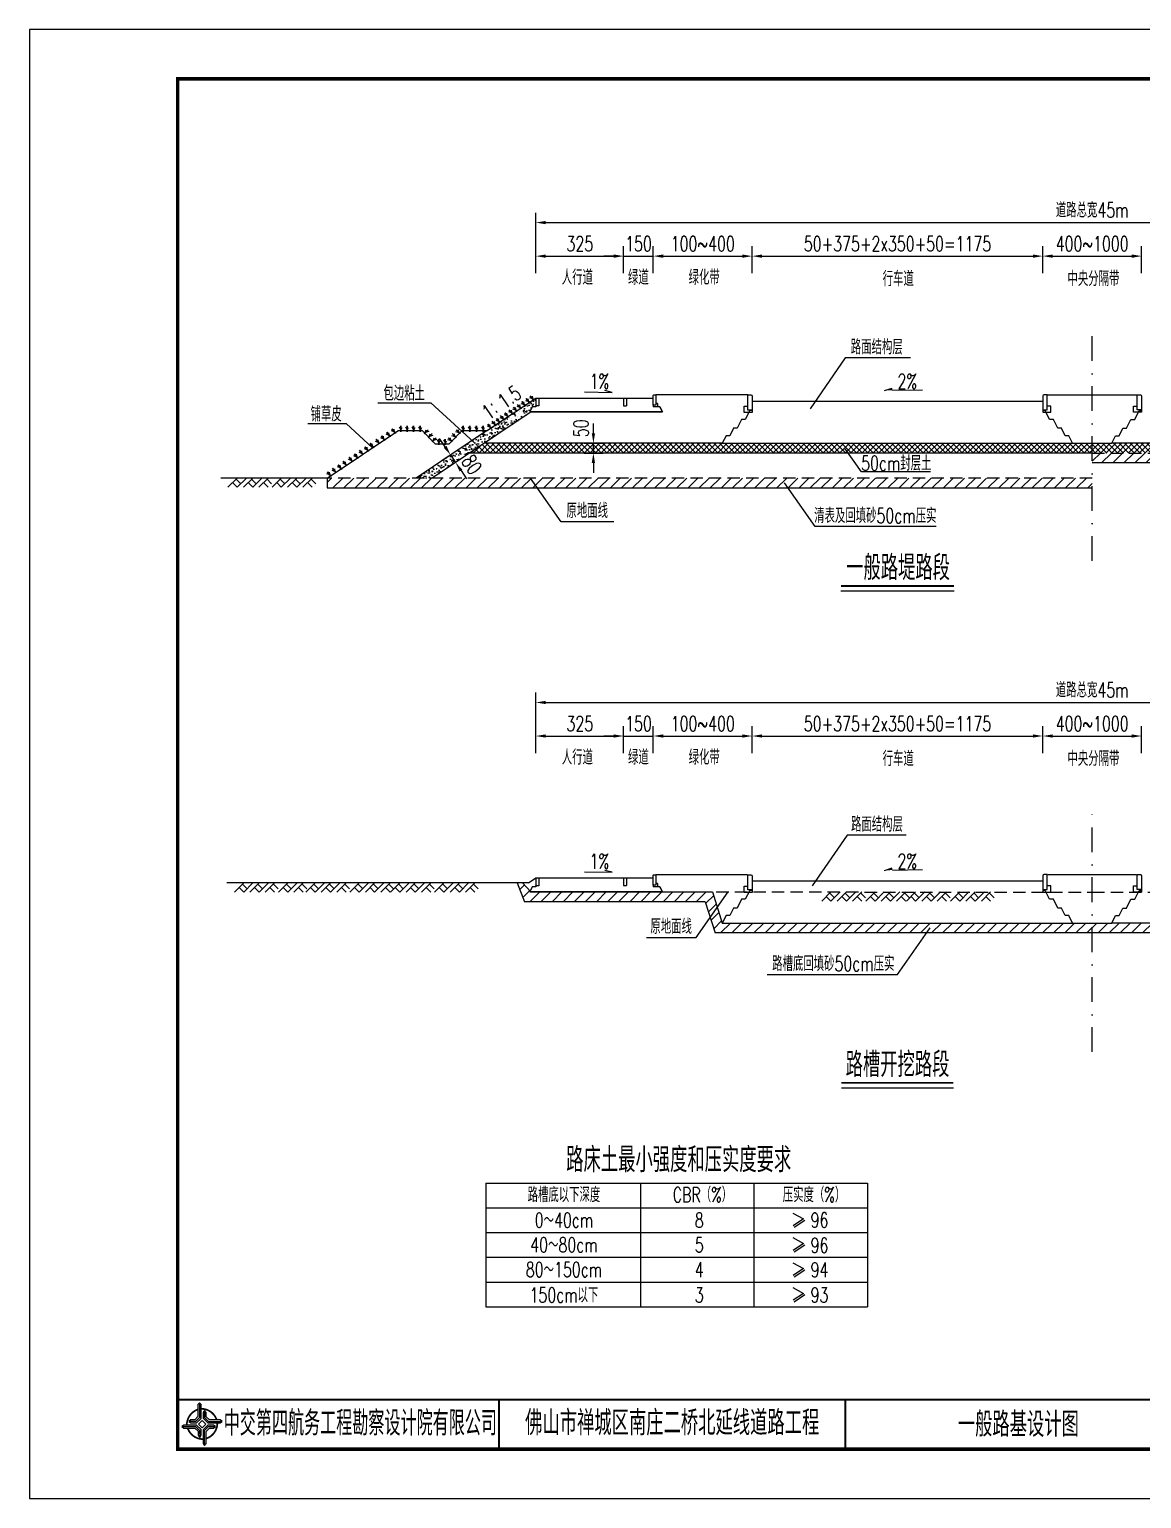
# Model space of a CAD drawing. Extents: x -1568 to -1148, y -1287 to -990.
# Drawn here: x -1568.2 to -1343.3, y -1286.8 to -989.8 of the extents above; entities that cross this region are included whole.
import ezdxf
from ezdxf.enums import TextEntityAlignment as Align

# ---------------------------------------------------------------- set-up
doc = ezdxf.new("R2010")
doc.units = 0
doc.header["$LTSCALE"] = 5
doc.header["$PDMODE"] = 32
doc.header["$PDSIZE"] = 0.3
doc.linetypes.add('DASHDOT', pattern=[1, 0.5, -0.25, 0, -0.25])
doc.linetypes.add('HIDDEN', pattern=[0.375, 0.25, -0.125])
doc.layers.get('0').update_dxf_attribs({"linetype": 'CONTINUOUS'})
doc.layers.get('Defpoints').update_dxf_attribs({"linetype": 'CONTINUOUS'})
for name, color, linetype in [('1', 3, 'CONTINUOUS'), ('2', 2, 'HIDDEN'), ('fz', 7, 'CONTINUOUS'), ('HDM', 1, 'CONTINUOUS'), ('图框', 7, 'CONTINUOUS'), ('尺寸标注', 2, 'CONTINUOUS'), ('文字', 7, 'CONTINUOUS'), ('次轮廓线', 7, 'CONTINUOUS'), ('轮廓线', 7, 'CONTINUOUS'), ('道路结构', 7, 'CONTINUOUS')]:
    doc.layers.add(name, color=color, linetype=linetype)
doc.layers.add('标注', color=4, linetype='CONTINUOUS', lineweight=15)
doc.styles.get("Standard").update_dxf_attribs({"font": 'simplex1.shx', "width": 0.7, "bigfont": 'hztxt.shx'})
doc.dimstyles.new('比例1：200', dxfattribs={"dimtxt": 3, "dimasz": 2, "dimexe": 2, "dimexo": 1, "dimgap": 1, "dimtad": 1, "dimlfac": 20, "dimzin": 13, "dimdsep": 46, "dimtxsty": 'Standard', "dimcen": -0.09, "dimclrd": 256, "dimclre": 256, "dimclrt": 7, "dimaunit": 1, "dimadec": 0, "dimazin": 2, "dimtfac": 0.0005, "dimtix": 1, "dimtmove": 2, "dimatfit": 3, "dimfxl": 0, "dimtolj": 1, "dimtzin": 13, "dimlwd": -1, "dimlwe": -1, "dimarcsym": 0})

# ---------------------------------------------------------------- blocks, each defined once
blk = doc.blocks.new('*D4')
at = {"layer": 'Defpoints', "color": 0}
for p in [(-1448.02, -1035.66), (-1465.77, -1040.11), (-1448.02, -1040.11)]:
    blk.add_point(p, dxfattribs=at)
at = {"layer": '标注'}
for p, q in [((-1465.77, -1039.11), (-1465.77, -1033.66)), ((-1463.77, -1035.66), (-1450.02, -1035.66)), ((-1448.02, -1039.11), (-1448.02, -1033.66))]:
    blk.add_line(p, q, dxfattribs=at)
for points in [[(-1463.77, -1035.33), (-1463.77, -1036), (-1465.77, -1035.66)], [(-1450.02, -1035.33), (-1450.02, -1036), (-1448.02, -1035.66)]]:
    blk.add_solid(points, dxfattribs=at)
at = {"layer": '标注', "color": 7, "insert": (-1456.89, -1033.16), "char_height": 3, "attachment_point": 5}
blk.add_mtext('\\A1;325', dxfattribs=at)
blk = doc.blocks.new('*D5')
at = {"layer": 'Defpoints', "color": 0}
for p in [(-1422.02, -1035.66), (-1442.02, -1040.11), (-1422.02, -1040.11)]:
    blk.add_point(p, dxfattribs=at)
at = {"layer": '标注'}
for p, q in [((-1442.02, -1039.11), (-1442.02, -1033.66)), ((-1440.02, -1035.66), (-1424.02, -1035.66)), ((-1422.02, -1039.11), (-1422.02, -1033.66))]:
    blk.add_line(p, q, dxfattribs=at)
for points in [[(-1440.02, -1035.33), (-1440.02, -1036), (-1442.02, -1035.66)], [(-1424.02, -1035.33), (-1424.02, -1036), (-1422.02, -1035.66)]]:
    blk.add_solid(points, dxfattribs=at)
at = {"layer": '标注', "color": 7, "insert": (-1432.02, -1033.16), "char_height": 3, "attachment_point": 5}
blk.add_mtext('\\A1;100~400', dxfattribs=at)
blk = doc.blocks.new('*D6')
at = {"layer": 'Defpoints', "color": 0}
for p in [(-1363.27, -1035.66), (-1422.02, -1040.11), (-1363.27, -1040.11)]:
    blk.add_point(p, dxfattribs=at)
at = {"layer": '标注'}
for p, q in [((-1422.02, -1039.11), (-1422.02, -1033.66)), ((-1420.02, -1035.66), (-1365.27, -1035.66)), ((-1363.27, -1039.11), (-1363.27, -1033.66))]:
    blk.add_line(p, q, dxfattribs=at)
for points in [[(-1420.02, -1035.33), (-1420.02, -1036), (-1422.02, -1035.66)], [(-1365.27, -1035.33), (-1365.27, -1036), (-1363.27, -1035.66)]]:
    blk.add_solid(points, dxfattribs=at)
at = {"layer": '标注', "color": 7, "insert": (-1392.64, -1033.16), "char_height": 3, "attachment_point": 5}
blk.add_mtext('\\A1;50+375+2x350+50=1175', dxfattribs=at)
blk = doc.blocks.new('*D7')
at = {"layer": 'Defpoints', "color": 0}
for p in [(-1343.27, -1035.66), (-1363.27, -1040.11), (-1343.27, -1040.12)]:
    blk.add_point(p, dxfattribs=at)
at = {"layer": '标注'}
for p, q in [((-1363.27, -1039.11), (-1363.27, -1033.66)), ((-1361.27, -1035.66), (-1345.27, -1035.66)), ((-1343.27, -1039.12), (-1343.27, -1033.66))]:
    blk.add_line(p, q, dxfattribs=at)
for points in [[(-1361.27, -1035.33), (-1361.27, -1036), (-1363.27, -1035.66)], [(-1345.27, -1035.33), (-1345.27, -1036), (-1343.27, -1035.66)]]:
    blk.add_solid(points, dxfattribs=at)
at = {"layer": '标注', "color": 7, "insert": (-1353.27, -1033.16), "char_height": 3, "attachment_point": 5}
blk.add_mtext('\\A1;400~1000', dxfattribs=at)
blk = doc.blocks.new('*D9')
at = {"layer": 'Defpoints', "color": 0}
for p in [(-1240.77, -1028.88), (-1465.77, -1040.11), (-1240.77, -1040.11)]:
    blk.add_point(p, dxfattribs=at)
at = {"layer": '标注'}
for p, q in [((-1465.77, -1034.88), (-1465.77, -1026.88)), ((-1240.77, -1034.88), (-1240.77, -1026.88)), ((-1463.77, -1028.88), (-1242.77, -1028.88))]:
    blk.add_line(p, q, dxfattribs=at)
for points in [[(-1463.77, -1028.55), (-1463.77, -1029.22), (-1465.77, -1028.88)], [(-1242.77, -1028.55), (-1242.77, -1029.22), (-1240.77, -1028.88)]]:
    blk.add_solid(points, dxfattribs=at)
at = {"layer": '标注', "color": 7, "insert": (-1353.27, -1026.38), "char_height": 3, "attachment_point": 5}
blk.add_mtext('\\A1;道路总宽45m', dxfattribs=at)
blk = doc.blocks.new('*D11')
at = {"layer": 'Defpoints', "color": 0}
for p in [(-1442.02, -1035.66), (-1442.02, -1038.51), (-1448.02, -1040.08)]:
    blk.add_point(p, dxfattribs=at)
at = {"layer": '标注'}
for p, q in [((-1450.02, -1035.66), (-1452.02, -1035.66)), ((-1448.02, -1039.08), (-1448.02, -1033.66)), ((-1448.02, -1035.66), (-1442.02, -1035.66)), ((-1442.02, -1037.51), (-1442.02, -1033.66)), ((-1440.02, -1035.66), (-1438.02, -1035.66))]:
    blk.add_line(p, q, dxfattribs=at)
for points in [[(-1450.02, -1035.33), (-1450.02, -1036), (-1448.02, -1035.66)], [(-1440.02, -1035.33), (-1440.02, -1036), (-1442.02, -1035.66)]]:
    blk.add_solid(points, dxfattribs=at)
at = {"layer": '标注', "color": 7, "insert": (-1445.02, -1033.16), "char_height": 3, "attachment_point": 5}
blk.add_mtext('\\A1;150', dxfattribs=at)
blk = doc.blocks.new('*D14')
at = {"layer": 'Defpoints', "color": 0}
for p in [(-1448.02, -1132.67), (-1465.77, -1137.12), (-1448.02, -1137.12)]:
    blk.add_point(p, dxfattribs=at)
at = {"layer": '标注'}
for p, q in [((-1465.77, -1136.12), (-1465.77, -1130.67)), ((-1448.02, -1136.12), (-1448.02, -1130.67)), ((-1463.77, -1132.67), (-1450.02, -1132.67))]:
    blk.add_line(p, q, dxfattribs=at)
for points in [[(-1463.77, -1132.34), (-1463.77, -1133), (-1465.77, -1132.67)], [(-1450.02, -1132.34), (-1450.02, -1133), (-1448.02, -1132.67)]]:
    blk.add_solid(points, dxfattribs=at)
at = {"layer": '标注', "color": 7, "insert": (-1456.89, -1130.17), "char_height": 3, "attachment_point": 5}
blk.add_mtext('\\A1;325', dxfattribs=at)
blk = doc.blocks.new('*D15')
at = {"layer": 'Defpoints', "color": 0}
for p in [(-1422.02, -1132.67), (-1442.02, -1137.12), (-1422.02, -1137.12)]:
    blk.add_point(p, dxfattribs=at)
at = {"layer": '标注'}
for p, q in [((-1442.02, -1136.12), (-1442.02, -1130.67)), ((-1422.02, -1136.12), (-1422.02, -1130.67)), ((-1440.02, -1132.67), (-1424.02, -1132.67))]:
    blk.add_line(p, q, dxfattribs=at)
for points in [[(-1440.02, -1132.34), (-1440.02, -1133), (-1442.02, -1132.67)], [(-1424.02, -1132.34), (-1424.02, -1133), (-1422.02, -1132.67)]]:
    blk.add_solid(points, dxfattribs=at)
at = {"layer": '标注', "color": 7, "insert": (-1432.02, -1130.17), "char_height": 3, "attachment_point": 5}
blk.add_mtext('\\A1;100~400', dxfattribs=at)
blk = doc.blocks.new('*D16')
at = {"layer": 'Defpoints', "color": 0}
for p in [(-1363.27, -1132.67), (-1422.02, -1137.12), (-1363.27, -1137.12)]:
    blk.add_point(p, dxfattribs=at)
at = {"layer": '标注'}
for p, q in [((-1422.02, -1136.12), (-1422.02, -1130.67)), ((-1363.27, -1136.12), (-1363.27, -1130.67)), ((-1420.02, -1132.67), (-1365.27, -1132.67))]:
    blk.add_line(p, q, dxfattribs=at)
for points in [[(-1420.02, -1132.34), (-1420.02, -1133), (-1422.02, -1132.67)], [(-1365.27, -1132.34), (-1365.27, -1133), (-1363.27, -1132.67)]]:
    blk.add_solid(points, dxfattribs=at)
at = {"layer": '标注', "color": 7, "insert": (-1392.64, -1130.17), "char_height": 3, "attachment_point": 5}
blk.add_mtext('\\A1;50+375+2x350+50=1175', dxfattribs=at)
blk = doc.blocks.new('*D17')
at = {"layer": 'Defpoints', "color": 0}
for p in [(-1343.27, -1132.67), (-1363.27, -1137.12), (-1343.27, -1137.12)]:
    blk.add_point(p, dxfattribs=at)
at = {"layer": '标注'}
for p, q in [((-1363.27, -1136.12), (-1363.27, -1130.67)), ((-1343.27, -1136.12), (-1343.27, -1130.67)), ((-1361.27, -1132.67), (-1345.27, -1132.67))]:
    blk.add_line(p, q, dxfattribs=at)
for points in [[(-1361.27, -1132.34), (-1361.27, -1133), (-1363.27, -1132.67)], [(-1345.27, -1132.34), (-1345.27, -1133), (-1343.27, -1132.67)]]:
    blk.add_solid(points, dxfattribs=at)
at = {"layer": '标注', "color": 7, "insert": (-1353.27, -1130.17), "char_height": 3, "attachment_point": 5}
blk.add_mtext('\\A1;400~1000', dxfattribs=at)
blk = doc.blocks.new('*D19')
at = {"layer": 'Defpoints', "color": 0}
for p in [(-1240.77, -1125.89), (-1465.77, -1137.12), (-1240.77, -1137.12)]:
    blk.add_point(p, dxfattribs=at)
at = {"layer": '标注'}
for p, q in [((-1465.77, -1131.89), (-1465.77, -1123.89)), ((-1240.77, -1131.89), (-1240.77, -1123.89)), ((-1463.77, -1125.89), (-1242.77, -1125.89))]:
    blk.add_line(p, q, dxfattribs=at)
for points in [[(-1463.77, -1125.56), (-1463.77, -1126.22), (-1465.77, -1125.89)], [(-1242.77, -1125.56), (-1242.77, -1126.22), (-1240.77, -1125.89)]]:
    blk.add_solid(points, dxfattribs=at)
at = {"layer": '标注', "color": 7, "insert": (-1353.27, -1123.39), "char_height": 3, "attachment_point": 5}
blk.add_mtext('\\A1;道路总宽45m', dxfattribs=at)
blk = doc.blocks.new('*D21')
at = {"layer": 'Defpoints', "color": 0}
for p in [(-1442.02, -1132.67), (-1448.02, -1137.08), (-1442.02, -1135.51)]:
    blk.add_point(p, dxfattribs=at)
at = {"layer": '标注'}
for p, q in [((-1448.02, -1136.08), (-1448.02, -1130.67)), ((-1442.02, -1134.51), (-1442.02, -1130.67)), ((-1450.02, -1132.67), (-1452.02, -1132.67)), ((-1448.02, -1132.67), (-1442.02, -1132.67)), ((-1440.02, -1132.67), (-1438.02, -1132.67))]:
    blk.add_line(p, q, dxfattribs=at)
for points in [[(-1450.02, -1132.34), (-1450.02, -1133), (-1448.02, -1132.67)], [(-1440.02, -1132.34), (-1440.02, -1133), (-1442.02, -1132.67)]]:
    blk.add_solid(points, dxfattribs=at)
at = {"layer": '标注', "color": 7, "insert": (-1445.02, -1130.17), "char_height": 3, "attachment_point": 5}
blk.add_mtext('\\A1;150', dxfattribs=at)
blk = doc.blocks.new('草')
at = {"layer": '轮廓线', "color": 3}
for p, q in [((-1476.18, -1070.56), (-1477.66, -1068.74)), ((-1477.66, -1068.74), (-1476.53, -1070.05)), ((-1476.53, -1070.05), (-1476.8, -1068.9)), ((-1477.96, -1069.45), (-1476.53, -1069.98)), ((-1476.53, -1069.98), (-1476.18, -1070.56))]:
    blk.add_line(p, q, dxfattribs=at)
blk = doc.blocks.new('*D25')
at = {"layer": 'Defpoints', "color": 0}
for p in [(-1482.52, -1075.52), (-1482.02, -1077.35), (-1481.52, -1077.02)]:
    blk.add_point(p, dxfattribs=at)
at = {"layer": '标注'}
for p, q in [((-1484.13, -1074.19), (-1485.24, -1072.53)), ((-1483.35, -1076.08), (-1484.69, -1076.97)), ((-1482.35, -1077.57), (-1483.69, -1078.46)), ((-1483.02, -1075.86), (-1482.02, -1077.35)), ((-1480.91, -1079.02), (-1479.8, -1080.68))]:
    blk.add_line(p, q, dxfattribs=at)
for points in [[(-1483.85, -1074.01), (-1484.41, -1074.38), (-1483.02, -1075.86)], [(-1480.64, -1078.83), (-1481.19, -1079.2), (-1482.02, -1077.35)]]:
    blk.add_solid(points, dxfattribs=at)
at = {"layer": '标注', "color": 7, "insert": (-1478.72, -1077.8), "char_height": 3, "attachment_point": 5, "rotation": 303.6901}
blk.add_mtext('\\A1;80', dxfattribs=at)
blk = doc.blocks.new('*D26')
at = {"layer": 'Defpoints', "color": 0}
for p in [(-1457.01, -1073.47), (-1454.14, -1073.47), (-1457.01, -1075.47)]:
    blk.add_point(p, dxfattribs=at)
at = {"layer": '标注'}
for p, q in [((-1454.14, -1071.47), (-1454.14, -1069.47)), ((-1456.01, -1073.47), (-1452.14, -1073.47)), ((-1454.14, -1075.47), (-1454.14, -1073.47)), ((-1456.01, -1075.47), (-1452.14, -1075.47)), ((-1454.14, -1077.47), (-1454.14, -1079.47))]:
    blk.add_line(p, q, dxfattribs=at)
for points in [[(-1454.47, -1071.47), (-1453.8, -1071.47), (-1454.14, -1073.47)], [(-1454.47, -1077.47), (-1453.8, -1077.47), (-1454.14, -1075.47)]]:
    blk.add_solid(points, dxfattribs=at)
at = {"layer": '标注', "color": 7, "insert": (-1456.64, -1070.47), "char_height": 3, "attachment_point": 5, "rotation": 90}
blk.add_mtext('\\A1;50', dxfattribs=at)
blk = doc.blocks.new('series')
at = {"width": 0.75}
for tag, height, p in [('页码', 4, (-35, -19)), ('图名', 5, (-220, -282)), ('图号', 5, (-20, -282))]:
    blk.add_attdef(tag, text='', height=height, dxfattribs=at).set_placement(p, align=Align.MIDDLE_CENTER)
blk = doc.blocks.new('tb')
at = {"lineweight": -3}
h = blk.add_hatch(color=256, dxfattribs=at)
h.paths.add_polyline_path([(-1.23, -0.13), (-3.78, -0.14), (-4.14, -0.41), (-1.4, -0.44), (-0.56, -1.24), (-0.54, -2.62), (-0.27, -2.2), (-0.26, -1.06)])
h.paths.add_polyline_path([(0.13, -1.08), (0.14, -3.86), (0.41, -4.26), (0.44, -1.24), (1.25, -0.43), (2.66, -0.43), (2.26, -0.16), (1.07, -0.15)])
h.paths.add_polyline_path([(1.08, 0.3), (3.62, 0.3), (4.02, 0.56), (1.25, 0.57), (0.43, 1.39), (0.43, 2.8), (0.16, 2.41), (0.15, 1.24)])
h.paths.add_polyline_path([(-0.28, 1.21), (-0.28, 3.99), (-0.56, 4.39), (-0.57, 1.41), (-1.38, 0.6), (-2.74, 0.56), (-2.33, 0.3), (-1.2, 0.29)])
for p, q in [((-0.56, 4.39), (-0.57, 1.41)), ((-1.38, 0.6), (-2.74, 0.56)), ((-0.57, 1.41), (-1.38, 0.6)), ((0.43, 2.8), (0.43, 1.39)), ((0.43, 1.39), (1.25, 0.57)), ((1.25, 0.57), (4.02, 0.56)), ((-4.14, -0.41), (-1.4, -0.44)), ((-1.4, -0.44), (-0.56, -1.24)), ((-0.56, -1.24), (-0.54, -2.62)), ((0.41, -4.26), (0.44, -1.24)), ((0.44, -1.24), (1.25, -0.43)), ((1.25, -0.43), (2.66, -0.43))]:
    blk.add_line(p, q, dxfattribs=at)
at = {"lineweight": -3, "const_width": 0.35, "flags": 128}
for points in [[(-0.9, 3.02, 0.324167), (-3.16, -0.14)], [(2.88, 0.92, 0.324403), (-0.24, 3.15)], [(0.75, -2.86, 0.325418), (3.02, 0.26)], [(-2.98, -0.76, 0.322976), (0.14, -2.98)]]:
    blk.add_lwpolyline(points, format="xyb", dxfattribs=at)
at = {"lineweight": -3, "flags": 128}
for points in [[(-0.9, 3.99), (-0.9, 1.58), (-1.53, 0.91), (-2.34, 0.91), (-2.74, 0.56), (-2.33, 0.3), (-1.2, 0.29), (-0.28, 1.21), (-0.28, 3.99), (-0.56, 4.39)], [(-0.04, 0.77), (0.68, 0.04), (-0.04, -0.69), (-0.77, 0.05)], [(3.62, 0.92), (1.43, 0.92), (0.77, 1.54), (0.77, 2.38), (0.43, 2.8), (0.16, 2.41), (0.15, 1.24), (1.08, 0.3), (3.62, 0.3), (4.02, 0.56)], [(-3.73, -0.76), (-1.54, -0.76), (-0.89, -1.39), (-0.89, -2.21), (-0.54, -2.62), (-0.27, -2.2), (-0.26, -1.06), (-1.23, -0.13), (-3.78, -0.14), (-4.14, -0.41)], [(0.75, -3.85), (0.75, -1.43), (1.4, -0.78), (2.26, -0.78), (2.66, -0.43), (2.26, -0.16), (1.07, -0.15), (0.13, -1.08), (0.14, -3.86), (0.41, -4.26)]]:
    blk.add_lwpolyline(points, close=True, dxfattribs=at)

msp = doc.modelspace()

# ---------------------------------------------------------------- hatches: boundary and pattern name
at = {"layer": '1'}
h = msp.add_hatch(dxfattribs=at)
h.set_pattern_fill('ANSI31', color=256, scale=0.5, style=0)
edge = h.paths.add_edge_path()
edge.add_line((-1206.11032, -1077.46893), (-1353.2689, -1077.46893))
edge.add_line((-1353.2689, -1075.46893), (-1206.11032, -1075.46893))
h = msp.add_hatch(dxfattribs=at)
h.set_pattern_fill('ANSI31', color=256, scale=0.5, style=0)
h.paths.add_polyline_path([(-1466.86819, -1080.51316), (-1465.46397, -1082.51316), (-1353.2689, -1082.51316), (-1353.2689, -1080.51316)])
h.paths.add_polyline_path([(-1507.99382, -1080.51316), (-1507.99382, -1082.51316), (-1465.46397, -1082.51316), (-1466.86819, -1080.51316)])
h = msp.add_hatch(dxfattribs=at)
h.set_pattern_fill('ANSI31', color=256, scale=0.5, style=0)
h.paths.add_polyline_path([(-1469.52744, -1162.36024), (-1468.08822, -1166.16024), (-1431.50727, -1166.16024), (-1429.54075, -1172.47429), (-1292.59632, -1172.47429), (-1293.73805, -1170.47429), (-1428.0689, -1170.47429), (-1430.02836, -1164.18292), (-1466.77876, -1164.16024), (-1468.45812, -1162.36024)])
at = {"layer": '尺寸标注'}
h = msp.add_hatch(dxfattribs=at)
h.set_pattern_fill('AR-CONC', color=256, scale=0.01, style=0)
h.set_pattern_definition([(50, (0, 0), (1.8218467, -0.1593909), [0.1905, -2.0955]), (355, (0, 0), (-0.3524283, 1.9105664), [0.1524, -1.6764]), (100.451, (0.1518, -0.0133), (1.469425, 1.7511669), [0.1619, -1.7809]), (46.1842, (0, 0.508), (2.7107904, -0.4204233), [0.28575, -3.14325]), (96.6356, (0.226, 0.473), (2.3740423, 2.4742556), [0.24285, -2.67135]), (351.184, (0, 0.508), (2.374046, 2.474251), [0.2286, -2.5146]), (21, (0.254, 0.381), (1.5161488, -1.0226552), [0.1905, -2.0955]), (326, (0.254, 0.381), (0.6180203, 1.8418797), [0.1524, -1.6764]), (71.4514, (0.3803, 0.2958), (2.1341649, 0.8192286), [0.1619, -1.7809]), (37.5, (0, 0), (0.03088603, 0.8455504), [0, -1.65608, 0, -1.7018, 0, -1.68275]), (7.5, (0, 0), (0.66819663, 1.00180575), [0, -0.97028, 0, -1.61798, 0, -0.64135]), (327.5, (-0.5664, 0), (1.35590595, -0.05728744), [0, -0.635, 0, -1.9812, 0, -2.6289]), (317.5, (-0.8204, 0), (1.4812918, 0.2542649), [0, -0.8255, 0, -1.31572, 0, -1.8669])])
h.paths.add_polyline_path([(-1465.7689, -1064.35488), (-1490.00632, -1080.51316), (-1486.76133, -1080.51316), (-1466.7239, -1067.15488), (-1467.0189, -1067.15488), (-1466.5189, -1066.15488), (-1465.7689, -1066.15488)])
h = msp.add_hatch(dxfattribs=at)
h.set_pattern_fill('ANSI37', color=256, scale=0.25, style=0)
h.paths.add_polyline_path([(-1476.19498, -1073.46893), (-1479.19498, -1075.46893), (-1353.2689, -1075.46893), (-1353.2689, -1073.46893)])
h = msp.add_hatch(dxfattribs=at)
h.set_pattern_fill('ANSI37', color=256, scale=0.25, style=0)
h.paths.add_polyline_path([(-1353.2689, -1073.46893), (-1353.2689, -1075.46893), (-1227.34281, -1075.46893), (-1230.34281, -1073.46893)])

# ---------------------------------------------------------------- linework, layer by layer
for p, q in [((-1363.2689, -1064.91943), (-1363.2689, -1066.21943)), ((-1404.08455, -1103.33233), (-1381.20324, -1103.33233)), ((-1423.04167, -1160.72429), (-1422.59017, -1160.72429)), ((-1403.2689, -1161.97429), (-1401.60813, -1161.97429)), ((-1363.2689, -1161.92479), (-1363.2689, -1163.22479)), ((-1403.96981, -1203.77726), (-1381.31798, -1203.77726))]:
    msp.add_line(p, q)
msp.add_lwpolyline([(-1148.20035, -1286.82642), (-1148.20035, -989.82642), (-1568.20035, -989.82642), (-1568.20035, -1286.82642)], close=True)
msp.add_lwpolyline([(-1148.20035, -1286.82642), (-1148.20035, -989.82642), (-1568.20035, -989.82642), (-1568.20035, -1286.82642)], close=True)
at = {"color": 7}
for points in [[(-1455.94881, -1063.10658), (-1450.34058, -1063.20588), (-1451.85637, -1062.81668)], [(-1455.94881, -1160.11194), (-1450.34058, -1160.21124), (-1451.85637, -1159.82204)]]:
    msp.add_lwpolyline(points, dxfattribs=at)
at = {"const_width": 0.4}
for points in [[(-1404.08455, -1102.33233), (-1381.20324, -1102.33233)], [(-1403.96981, -1202.77726), (-1381.31798, -1202.77726)]]:
    msp.add_lwpolyline(points, dxfattribs=at)
at = {"layer": '1'}
for p, q in [((-1278.4689, -1073.46893), (-1349.3189, -1073.46893)), ((-1444.60917, -1223.04838), (-1444.60917, -1248.04838)), ((-1421.6616, -1223.04838), (-1421.6616, -1248.04838)), ((-1475.90604, -1228.04838), (-1398.71404, -1228.04838)), ((-1475.90604, -1233.04838), (-1398.71404, -1233.04838)), ((-1475.90604, -1238.04838), (-1398.71404, -1238.04838)), ((-1475.90604, -1243.04838), (-1398.71404, -1243.04838))]:
    msp.add_line(p, q, dxfattribs=at)
at = {"layer": '2', "linetype": 'DASHDOT', "ltscale": 2}
for p, q in [((-1353.2689, -1097.23876), (-1353.2689, -1051.43963)), ((-1353.2689, -1196.53022), (-1353.2689, -1148.44499))]:
    msp.add_line(p, q, dxfattribs=at)
at = {"layer": '2', "color": 2, "linetype": 'Continuous'}
for p, q in [((-1526.15853, -1080.51316), (-1528.03353, -1082.38816)), ((-1525.45143, -1081.68106), (-1526.38893, -1080.74356)), ((-1524.28353, -1080.51316), (-1526.15853, -1082.38816)), ((-1523.03353, -1080.51316), (-1524.90853, -1082.38816)), ((-1522.32643, -1081.68106), (-1523.26393, -1080.74356)), ((-1521.15853, -1080.51316), (-1523.03353, -1082.38816)), ((-1519.90853, -1080.51316), (-1521.78353, -1082.38816)), ((-1519.20143, -1081.68106), (-1520.13893, -1080.74356)), ((-1517.24805, -1080.51316), (-1519.12305, -1082.38816)), ((-1516.54094, -1081.68106), (-1517.47844, -1080.74356)), ((-1515.37305, -1080.51316), (-1517.24805, -1082.38816)), ((-1514.12305, -1080.51316), (-1515.99805, -1082.38816)), ((-1513.41594, -1081.68106), (-1514.35344, -1080.74356)), ((-1512.24805, -1080.51316), (-1514.12305, -1082.38816)), ((-1510.99805, -1080.51316), (-1512.87305, -1082.38816)), ((-1510.29094, -1081.68106), (-1511.22844, -1080.74356)), ((-1526.15853, -1082.38816), (-1527.09603, -1081.45066)), ((-1523.03353, -1082.38816), (-1523.97103, -1081.45066)), ((-1519.90853, -1082.38816), (-1520.84603, -1081.45066)), ((-1517.24805, -1082.38816), (-1518.18555, -1081.45066)), ((-1514.12305, -1082.38816), (-1515.06055, -1081.45066)), ((-1510.99805, -1082.38816), (-1511.93555, -1081.45066)), ((-1524.86211, -1162.36024), (-1526.73711, -1164.23524)), ((-1524.86211, -1164.23524), (-1525.79961, -1163.29774)), ((-1524.15501, -1163.52813), (-1525.09251, -1162.59063)), ((-1522.98711, -1162.36024), (-1524.86211, -1164.23524)), ((-1521.73711, -1162.36024), (-1523.61211, -1164.23524)), ((-1521.73711, -1164.23524), (-1522.67461, -1163.29774)), ((-1521.03001, -1163.52813), (-1521.96751, -1162.59063)), ((-1519.86211, -1162.36024), (-1521.73711, -1164.23524)), ((-1518.61211, -1162.36024), (-1520.48711, -1164.23524)), ((-1518.61211, -1164.23524), (-1519.54961, -1163.29774)), ((-1517.90501, -1163.52813), (-1518.84251, -1162.59063)), ((-1515.95163, -1162.36024), (-1517.82663, -1164.23524)), ((-1515.95163, -1164.23524), (-1516.88913, -1163.29774)), ((-1515.24452, -1163.52813), (-1516.18202, -1162.59063)), ((-1514.07663, -1162.36024), (-1515.95163, -1164.23524)), ((-1512.82663, -1162.36024), (-1514.70163, -1164.23524)), ((-1512.82663, -1164.23524), (-1513.76413, -1163.29774)), ((-1512.11952, -1163.52813), (-1513.05702, -1162.59063)), ((-1510.41197, -1162.36024), (-1512.28697, -1164.23524)), ((-1510.41197, -1164.23524), (-1511.34947, -1163.29774)), ((-1509.70486, -1163.52813), (-1510.64236, -1162.59063)), ((-1508.53697, -1162.36024), (-1510.41197, -1164.23524)), ((-1507.28697, -1162.36024), (-1509.16197, -1164.23524)), ((-1507.28697, -1164.23524), (-1508.22447, -1163.29774)), ((-1506.57986, -1163.52813), (-1507.51736, -1162.59063)), ((-1505.41197, -1162.36024), (-1507.28697, -1164.23524)), ((-1504.16197, -1162.36024), (-1506.03697, -1164.23524)), ((-1504.16197, -1164.23524), (-1505.09947, -1163.29774)), ((-1503.45486, -1163.52813), (-1504.39236, -1162.59063)), ((-1501.50149, -1162.36024), (-1503.37649, -1164.23524)), ((-1501.50149, -1164.23524), (-1502.43899, -1163.29774)), ((-1500.79438, -1163.52813), (-1501.73188, -1162.59063)), ((-1499.62649, -1162.36024), (-1501.50149, -1164.23524)), ((-1498.37649, -1162.36024), (-1500.25149, -1164.23524)), ((-1498.37649, -1164.23524), (-1499.31399, -1163.29774)), ((-1497.66938, -1163.52813), (-1498.60688, -1162.59063)), ((-1496.50149, -1162.36024), (-1498.37649, -1164.23524)), ((-1495.25149, -1162.36024), (-1497.12649, -1164.23524)), ((-1495.25149, -1164.23524), (-1496.18899, -1163.29774)), ((-1494.54438, -1163.52813), (-1495.48188, -1162.59063)), ((-1493.28417, -1162.36024), (-1495.15917, -1164.23524)), ((-1493.28417, -1164.23524), (-1494.22167, -1163.29774)), ((-1492.57707, -1163.52813), (-1493.51457, -1162.59063)), ((-1491.40917, -1162.36024), (-1493.28417, -1164.23524)), ((-1490.15917, -1162.36024), (-1492.03417, -1164.23524)), ((-1490.15917, -1164.23524), (-1491.09667, -1163.29774)), ((-1489.45207, -1163.52813), (-1490.38957, -1162.59063)), ((-1488.28417, -1162.36024), (-1490.15917, -1164.23524)), ((-1487.03417, -1162.36024), (-1488.90917, -1164.23524)), ((-1487.03417, -1164.23524), (-1487.97167, -1163.29774)), ((-1486.32707, -1163.52813), (-1487.26457, -1162.59063)), ((-1484.37369, -1162.36024), (-1486.24869, -1164.23524)), ((-1484.37369, -1164.23524), (-1485.31119, -1163.29774)), ((-1483.66658, -1163.52813), (-1484.60408, -1162.59063)), ((-1482.49869, -1162.36024), (-1484.37369, -1164.23524)), ((-1481.24869, -1162.36024), (-1483.12369, -1164.23524)), ((-1481.24869, -1164.23524), (-1482.18619, -1163.29774)), ((-1480.54158, -1163.52813), (-1481.47908, -1162.59063)), ((-1479.37369, -1162.36024), (-1481.24869, -1164.23524)), ((-1478.12369, -1162.36024), (-1479.99869, -1164.23524)), ((-1478.12369, -1164.23524), (-1479.06119, -1163.29774)), ((-1477.41658, -1163.52813), (-1478.35408, -1162.59063)), ((-1406.09831, -1164.19545), (-1407.97331, -1166.07045)), ((-1404.22331, -1164.19545), (-1406.09831, -1166.07045)), ((-1402.97331, -1164.19545), (-1404.84831, -1166.07045)), ((-1401.09831, -1164.19545), (-1402.97331, -1166.07045)), ((-1399.84831, -1164.19545), (-1401.72331, -1166.07045)), ((-1397.18783, -1164.19545), (-1399.06283, -1166.07045)), ((-1395.31283, -1164.19545), (-1397.18783, -1166.07045)), ((-1394.06283, -1164.19545), (-1395.93783, -1166.07045)), ((-1392.18783, -1164.19545), (-1394.06283, -1166.07045)), ((-1390.93783, -1164.19545), (-1392.81283, -1166.07045)), ((-1388.97051, -1164.19545), (-1390.84551, -1166.07045)), ((-1387.09551, -1164.19545), (-1388.97051, -1166.07045)), ((-1385.84551, -1164.19545), (-1387.72051, -1166.07045)), ((-1383.97051, -1164.19545), (-1385.84551, -1166.07045)), ((-1382.72051, -1164.19545), (-1384.59551, -1166.07045)), ((-1380.06003, -1164.19545), (-1381.93503, -1166.07045)), ((-1378.18503, -1164.19545), (-1380.06003, -1166.07045)), ((-1376.93503, -1164.19545), (-1378.81003, -1166.07045)), ((-1375.06003, -1164.19545), (-1376.93503, -1166.07045)), ((-1373.81003, -1164.19545), (-1375.68503, -1166.07045)), ((-1406.09831, -1166.07045), (-1407.03581, -1165.13295)), ((-1405.3912, -1165.36334), (-1406.3287, -1164.42584)), ((-1402.97331, -1166.07045), (-1403.91081, -1165.13295)), ((-1402.2662, -1165.36334), (-1403.2037, -1164.42584)), ((-1399.84831, -1166.07045), (-1400.78581, -1165.13295)), ((-1399.1412, -1165.36334), (-1400.0787, -1164.42584)), ((-1397.18783, -1166.07045), (-1398.12533, -1165.13295)), ((-1396.48072, -1165.36334), (-1397.41822, -1164.42584)), ((-1394.06283, -1166.07045), (-1395.00033, -1165.13295)), ((-1393.35572, -1165.36334), (-1394.29322, -1164.42584)), ((-1390.93783, -1166.07045), (-1391.87533, -1165.13295)), ((-1390.23072, -1165.36334), (-1391.16822, -1164.42584)), ((-1388.97051, -1166.07045), (-1389.90801, -1165.13295)), ((-1388.2634, -1165.36334), (-1389.2009, -1164.42584)), ((-1385.84551, -1166.07045), (-1386.78301, -1165.13295)), ((-1385.1384, -1165.36334), (-1386.0759, -1164.42584)), ((-1382.72051, -1166.07045), (-1383.65801, -1165.13295)), ((-1382.0134, -1165.36334), (-1382.9509, -1164.42584)), ((-1380.06003, -1166.07045), (-1380.99753, -1165.13295)), ((-1379.35292, -1165.36334), (-1380.29042, -1164.42584)), ((-1376.93503, -1166.07045), (-1377.87253, -1165.13295)), ((-1376.22792, -1165.36334), (-1377.16542, -1164.42584)), ((-1373.81003, -1166.07045), (-1374.74753, -1165.13295)), ((-1373.10292, -1165.36334), (-1374.04042, -1164.42584))]:
    msp.add_line(p, q, dxfattribs=at)
at = {"layer": 'fz'}
for p, q in [((-1206.11032, -1077.46893), (-1353.2689, -1077.46893)), ((-1507.99382, -1080.51316), (-1529.51379, -1080.51316)), ((-1507.99382, -1080.51316), (-1507.99382, -1082.51316)), ((-1507.99382, -1082.51316), (-1353.2689, -1082.51316)), ((-1467.2689, -1162.36024), (-1528.2695, -1162.36024)), ((-1469.52744, -1162.36024), (-1468.08822, -1166.16024)), ((-1440.1689, -1164.16024), (-1430.03542, -1164.16024)), ((-1430.03542, -1164.16024), (-1428.0689, -1170.47429)), ((-1431.50727, -1166.16024), (-1468.08822, -1166.16024)), ((-1431.50727, -1166.16024), (-1429.54075, -1172.47429)), ((-1292.59632, -1172.47429), (-1429.54075, -1172.47429)), ((-1357.2189, -1170.47429), (-1349.3189, -1170.47429))]:
    msp.add_line(p, q, dxfattribs=at)
at = {"layer": 'HDM'}
for p, q in [((-1475.72526, -1070.99245), (-1465.7689, -1064.35488)), ((-1465.7689, -1064.35488), (-1442.0189, -1064.35488)), ((-1465.7689, -1064.35488), (-1465.7689, -1065.91719)), ((-1465.1689, -1065.91719), (-1465.7689, -1065.91719)), ((-1465.1689, -1064.35488), (-1465.1689, -1065.91719)), ((-1448.0189, -1064.35488), (-1448.0189, -1065.91513)), ((-1448.0189, -1065.91513), (-1447.4189, -1065.91527)), ((-1447.4189, -1064.35488), (-1447.4189, -1065.91527)), ((-1422.0189, -1064.96893), (-1363.2689, -1064.96893)), ((-1507.99382, -1080.51316), (-1493.71276, -1070.99245)), ((-1488.71276, -1070.99245), (-1493.71276, -1070.99245)), ((-1486.05026, -1073.65495), (-1488.71276, -1070.99245)), ((-1480.72526, -1070.99245), (-1483.38776, -1073.65495)), ((-1475.72526, -1070.99245), (-1480.72526, -1070.99245)), ((-1483.38776, -1073.65495), (-1486.05026, -1073.65495)), ((-1467.2689, -1162.36024), (-1465.7689, -1161.36024)), ((-1465.7689, -1161.36024), (-1442.0189, -1161.36024)), ((-1465.7689, -1161.36024), (-1465.7689, -1162.92255)), ((-1465.1689, -1162.92255), (-1465.7689, -1162.92255)), ((-1465.1689, -1161.36024), (-1465.1689, -1162.92255)), ((-1448.0189, -1161.36024), (-1448.0189, -1162.92049)), ((-1448.0189, -1162.92049), (-1447.4189, -1162.92063)), ((-1447.4189, -1161.36024), (-1447.4189, -1162.92063)), ((-1422.0189, -1161.97429), (-1363.2689, -1161.97429)), ((-1475.90604, -1223.04838), (-1398.71404, -1223.04838)), ((-1475.90604, -1223.04838), (-1475.90604, -1248.04838)), ((-1398.71404, -1223.04838), (-1398.71404, -1248.04838)), ((-1475.90604, -1248.04838), (-1398.71404, -1248.04838))]:
    msp.add_line(p, q, dxfattribs=at)
at = {"layer": 'HDM', "linetype": 'HIDDEN', "ltscale": 2}
for p, q in [((-1353.2689, -1075.46893), (-1206.11032, -1075.46893)), ((-1353.2689, -1080.51316), (-1507.99382, -1080.51316)), ((-1468.45812, -1162.36024), (-1466.77876, -1164.16024)), ((-1466.77876, -1164.16024), (-1353.2689, -1164.2303)), ((-1353.2689, -1164.2303), (-1297.35111, -1164.25846))]:
    msp.add_line(p, q, dxfattribs=at)
at = {"layer": 'HDM', "color": 1, "linetype": 'Continuous'}
for points in [[(-1442.0189, -1063.81893, -0.414213562), (-1441.9189, -1063.71893), (-1441.5189, -1063.71893), (-1441.5189, -1065.80488), (-1442.0189, -1065.80488)], [(-1422.9189, -1066.76893), (-1422.9189, -1063.71893), (-1422.2689, -1063.71893, -0.414213562), (-1422.0189, -1063.96893), (-1422.0189, -1066.76893)], [(-1362.3689, -1066.71943), (-1362.3689, -1063.66943), (-1363.0189, -1063.66943, 0.414213562), (-1363.2689, -1063.91943), (-1363.2689, -1066.71943)], [(-1344.1689, -1066.71943), (-1344.1689, -1063.66943), (-1343.5189, -1063.66943, -0.414213562), (-1343.2689, -1063.91943), (-1343.2689, -1066.71943)], [(-1442.0189, -1160.82429, -0.414213562), (-1441.9189, -1160.72429), (-1441.5189, -1160.72429), (-1441.5189, -1162.81024), (-1442.0189, -1162.81024)], [(-1422.9189, -1163.77429), (-1422.9189, -1160.72429), (-1422.2689, -1160.72429, -0.414213562), (-1422.0189, -1160.97429), (-1422.0189, -1163.77429)], [(-1362.3689, -1163.72479), (-1362.3689, -1160.67479), (-1363.0189, -1160.67479, 0.414213562), (-1363.2689, -1160.92479), (-1363.2689, -1163.72479)], [(-1344.1689, -1163.72479), (-1344.1689, -1160.67479), (-1343.5189, -1160.67479, -0.414213562), (-1343.2689, -1160.92479), (-1343.2689, -1163.72479)]]:
    msp.add_lwpolyline(points, format="xyb", close=True, dxfattribs=at)
for points in [[(-1441.1689, -1065.45488), (-1441.1689, -1066.15488), (-1442.0189, -1066.15488)], [(-1441.1689, -1162.46024), (-1441.1689, -1163.16024), (-1442.0189, -1163.16024)]]:
    msp.add_lwpolyline(points, dxfattribs=at)
at = {"layer": 'HDM', "color": 1}
for points in [[(-1442.0189, -1065.80488), (-1442.0189, -1066.15488)], [(-1441.1689, -1065.45488), (-1441.5189, -1065.45488)], [(-1422.0189, -1066.76893), (-1422.0189, -1067.26893), (-1423.6689, -1067.26893), (-1423.6689, -1066.01893), (-1422.9189, -1066.01893)], [(-1363.2689, -1066.71943), (-1363.2689, -1067.21943), (-1361.6189, -1067.21943), (-1361.6189, -1065.96943), (-1362.3689, -1065.96943)], [(-1343.2689, -1066.71943), (-1343.2689, -1067.21943), (-1344.9189, -1067.21943), (-1344.9189, -1065.96943), (-1344.1689, -1065.96943)], [(-1442.0189, -1162.81024), (-1442.0189, -1163.16024)], [(-1441.1689, -1162.46024), (-1441.5189, -1162.46024)], [(-1422.0189, -1163.77429), (-1422.0189, -1164.27429), (-1423.6689, -1164.27429), (-1423.6689, -1163.02429), (-1422.9189, -1163.02429)], [(-1363.2689, -1163.72479), (-1363.2689, -1164.22479), (-1361.6189, -1164.22479), (-1361.6189, -1162.97479), (-1362.3689, -1162.97479)], [(-1343.2689, -1163.72479), (-1343.2689, -1164.22479), (-1344.9189, -1164.22479), (-1344.9189, -1162.97479), (-1344.1689, -1162.97479)]]:
    msp.add_lwpolyline(points, dxfattribs=at)
at = {"layer": '图框'}
for points, const_width in [([(-1158.20035, -999.82642), (-1538.20035, -999.82642), (-1538.20035, -1276.82642), (-1158.20035, -1276.82642), (-1158.20035, -999.82642)], 0.7), ([(-1538.20035, -1266.82642), (-1158.20035, -1266.82642)], 0.4), ([(-1473.20035, -1266.82642), (-1473.20035, -1276.82642)], 0.4), ([(-1403.20035, -1276.82642), (-1403.20035, -1266.82642)], 0.4)]:
    msp.add_lwpolyline(points, dxfattribs=dict(at, const_width=const_width))
at = {"layer": '尺寸标注', "linetype": 'Continuous'}
for points in [[(-1390.03828, -1056.19713), (-1403.22246, -1056.19713), (-1410.3139, -1066.50133)], [(-1497.71238, -1065.29795), (-1487.01068, -1065.29795), (-1478.25095, -1073.33328)], [(-1511.91816, -1069.51391), (-1504.10896, -1069.51391), (-1498.79993, -1074.3839)], [(-1385.97386, -1079.28642), (-1399.9374, -1079.28642), (-1403.23931, -1074.59115)], [(-1449.99818, -1089.34204), (-1460.66932, -1089.34204), (-1466.86819, -1080.51316)], [(-1384.78601, -1090.34204), (-1409.29238, -1090.34204), (-1415.49125, -1081.51316)], [(-1390.86775, -1152.68096), (-1402.80005, -1152.68096), (-1409.89149, -1162.98516)], [(-1443.40937, -1173.39219), (-1433.34312, -1173.39219), (-1426.87805, -1164.18418)], [(-1418.97952, -1180.90748), (-1392.65183, -1180.90748), (-1386.02866, -1171.47429)]]:
    msp.add_lwpolyline(points, dxfattribs=at)
at = {"layer": '文字', "ltscale": 10}
for p, q in [((-1395.28242, -1062.81851, -0.05458), (-1393.68887, -1062.32313, -0.05458)), ((-1393.68135, -1062.76632, -0.05458), (-1387.56329, -1062.65831, -0.05458)), ((-1395.28242, -1159.82387, -0.05458), (-1393.68887, -1159.32848, -0.05458)), ((-1393.68135, -1159.77168, -0.05458), (-1387.56329, -1159.66367, -0.05458))]:
    msp.add_line(p, q, dxfattribs=at)
at = {"layer": '文字'}
for points in [[(-1413.82103, -1229.0924), (-1411.65548, -1230.25566), (-1413.74539, -1231.66268)], [(-1411.38477, -1230.58501), (-1413.54858, -1232.03357)], [(-1413.82103, -1234.07193), (-1411.65548, -1235.2352), (-1413.74539, -1236.64221)], [(-1411.38477, -1235.56454), (-1413.54858, -1237.0131)], [(-1413.82103, -1239.14185), (-1411.65548, -1240.30511), (-1413.74539, -1241.71212)], [(-1411.38477, -1240.63445), (-1413.54858, -1242.08301)], [(-1413.82103, -1244.17104), (-1411.65548, -1245.33431), (-1413.74539, -1246.74132)], [(-1411.38477, -1245.66365), (-1413.54858, -1247.11221)]]:
    msp.add_lwpolyline(points, dxfattribs=at)
at = {"layer": '文字', "ltscale": 10}
for points in [[(-1395.28242, -1062.81851, -0.05458), (-1393.68887, -1062.32313, -0.05458), (-1393.68135, -1062.76632, -0.05458)], [(-1395.28242, -1159.82387, -0.05458), (-1393.68887, -1159.32848, -0.05458), (-1393.68135, -1159.77168, -0.05458)]]:
    msp.add_solid(points, dxfattribs=at)
at = {"layer": '次轮廓线'}
for p, q in [((-1422.9189, -1063.71893), (-1441.5189, -1063.71893)), ((-1362.3689, -1063.66943), (-1344.1689, -1063.66943)), ((-1466.7239, -1067.15488), (-1486.76133, -1080.51316)), ((-1475.72526, -1070.99245), (-1490.00632, -1080.51316)), ((-1428.0689, -1073.46893), (-1476.19498, -1073.46893)), ((-1357.2189, -1073.46893), (-1349.3189, -1073.46893)), ((-1353.2689, -1075.46893), (-1479.19498, -1075.46893)), ((-1423.04167, -1160.72429), (-1441.5189, -1160.72429)), ((-1362.24612, -1160.67479), (-1344.29167, -1160.67479))]:
    msp.add_line(p, q, dxfattribs=at)
for points in [[(-1465.7689, -1066.15488), (-1465.7689, -1065.91719), (-1465.7689, -1066.15488), (-1466.5189, -1066.15488), (-1467.0189, -1067.15488)], [(-1440.6689, -1066.15488), (-1440.1689, -1067.15488), (-1467.0189, -1067.15488), (-1440.1689, -1067.15488), (-1440.6689, -1066.15488), (-1441.1689, -1066.15488)], [(-1422.0189, -1066.86893), (-1422.5189, -1066.86893), (-1423.4189, -1068.66893), (-1424.1689, -1068.66893), (-1425.0689, -1070.46893), (-1425.8189, -1070.46893), (-1426.5689, -1071.96893), (-1427.3189, -1071.96893), (-1428.0689, -1073.46893), (-1357.2189, -1073.46893), (-1357.9689, -1071.96893), (-1358.7189, -1071.96893), (-1359.4689, -1070.46893), (-1360.2189, -1070.46893), (-1361.1189, -1068.66893), (-1361.8689, -1068.66893), (-1362.7689, -1066.86893), (-1363.2689, -1066.86893)], [(-1284.5189, -1066.86893), (-1284.0189, -1066.86893), (-1283.1189, -1068.66893), (-1282.3689, -1068.66893), (-1281.4689, -1070.46893), (-1280.7189, -1070.46893), (-1279.9689, -1071.96893), (-1279.2189, -1071.96893), (-1278.4689, -1073.46893), (-1349.3189, -1073.46893), (-1348.5689, -1071.96893), (-1347.8189, -1071.96893), (-1347.0689, -1070.46893), (-1346.3189, -1070.46893), (-1345.4189, -1068.66893), (-1344.6689, -1068.66893), (-1343.7689, -1066.86893), (-1343.2689, -1066.86893)], [(-1465.7689, -1163.16024), (-1465.7689, -1162.92255), (-1465.7689, -1163.16024), (-1466.5189, -1163.16024), (-1467.0189, -1164.16024)], [(-1440.6689, -1163.16024), (-1440.1689, -1164.16024), (-1467.0189, -1164.16024), (-1440.1689, -1164.16024), (-1440.6689, -1163.16024), (-1441.1689, -1163.16024)], [(-1422.0189, -1163.87429), (-1422.5189, -1163.87429), (-1423.4189, -1165.67429), (-1424.1689, -1165.67429), (-1425.0689, -1167.47429), (-1425.8189, -1167.47429), (-1426.5689, -1168.97429), (-1427.3189, -1168.97429), (-1428.0689, -1170.47429), (-1357.2189, -1170.47429), (-1357.9689, -1168.97429), (-1358.7189, -1168.97429), (-1359.4689, -1167.47429), (-1360.2189, -1167.47429), (-1361.1189, -1165.67429), (-1361.8689, -1165.67429), (-1362.7689, -1163.87429), (-1363.2689, -1163.87429)], [(-1284.5189, -1163.87429), (-1284.0189, -1163.87429), (-1283.1189, -1165.67429), (-1282.3689, -1165.67429), (-1281.4689, -1167.47429), (-1280.7189, -1167.47429), (-1279.9689, -1168.97429), (-1279.2189, -1168.97429), (-1278.4689, -1170.47429), (-1349.3189, -1170.47429), (-1348.5689, -1168.97429), (-1347.8189, -1168.97429), (-1347.0689, -1167.47429), (-1346.3189, -1167.47429), (-1345.4189, -1165.67429), (-1344.6689, -1165.67429), (-1343.7689, -1163.87429), (-1343.2689, -1163.87429)]]:
    msp.add_lwpolyline(points, dxfattribs=at)
at = {"layer": '道路结构'}
for p, q in [((-1448.0189, -1064.35488), (-1448.01882, -1065.11719)), ((-1448.0189, -1161.36024), (-1448.01882, -1162.12255))]:
    msp.add_line(p, q, dxfattribs=at)

# ---------------------------------------------------------------- block references
at = {"layer": '图框'}
ref = msp.add_blockref('series', (-1148.20035, -989.82642), dxfattribs=at)
ref.add_attrib('页码', '第  1  页     共  1  页', dxfattribs={"layer": '0', "height": 4, "width": 0.7}).set_placement((-1183.20035, -1008.82642), align=Align.MIDDLE_CENTER)
ref.add_attrib('图名', '一般路基设计图', dxfattribs={"layer": '0', "height": 5, "width": 0.7}).set_placement((-1368.20035, -1271.82642), align=Align.MIDDLE_CENTER)
ref.add_attrib('图号', 'S3-5', dxfattribs={"layer": '0', "height": 5, "width": 0.7}).set_placement((-1168.20035, -1271.82642), align=Align.MIDDLE_CENTER)
at = {"layer": '图框', "lineweight": -3}
msp.add_blockref('tb', (-1533.20462, -1271.82108), dxfattribs=at)
at = {"layer": '标注', "xscale": 0.5, "yscale": 0.5, "zscale": 0.5}
for p in [(-731.48904, -531.8173), (-730.64721, -531.25554), (-729.80869, -530.69706), (-728.90133, -530.09162), (-728.06281, -529.53314), (-735.75749, -534.66239), (-734.91897, -534.10392), (-734.07344, -533.53969), (-733.23492, -532.98122), (-732.32757, -532.37578), (-736.66485, -535.26784)]:
    msp.add_blockref('草', p, dxfattribs=at)
at = {"layer": '标注', "yscale": 0.5, "zscale": 0.5}
for p, xscale, rotation in [((-735.88216, -569.90692), 0.5, 357.5338636996535), ((-734.79583, -569.18325), 0.5, 357.5338636996535), ((-733.73814, -568.47813), 0.5, 357.5338636996535), ((-582.64121, -1119.87204), 0.5, 320.9868614025357), ((-581.36163, -1119.87204), 0.5, 320.9868614025357), ((-580.03226, -1119.87204), 0.5, 320.9868614025357), ((-578.69156, -1119.87204), 0.5, 320.9868614025357), ((-2172.93089, -469.361), -0.5, 354.6123107419226), ((-2172.13049, -470.1614), -0.5, 354.6123107419226), ((-797.30753, -470.1614), 0.5, 5.387689258077373), ((-796.50713, -469.361), 0.5, 5.387689258077373), ((-570.00425, -1119.87204), 0.5, 320.9868614025357), ((-568.66356, -1119.87204), 0.5, 320.9868614025357), ((-567.30833, -1119.87204), 0.5, 320.9868614025357), ((-565.96764, -1119.87204), 0.5, 320.9868614025357), ((-740.27548, -572.83525), 0.5, 357.5338636996535), ((-739.18915, -572.11158), 0.5, 357.5338636996535), ((-738.13147, -571.40646), 0.5, 357.5338636996535), ((-736.93984, -570.61204), 0.5, 357.5338636996535), ((-2171.29909, -470.99281), -0.5, 354.6123107419226), ((-574.96845, -1122.53454), 0.5, 320.9868614025357), ((-573.64009, -1122.53454), 0.5, 320.9868614025357), ((-798.13894, -470.99281), 0.5, 5.387689258077373), ((-744.64309, -575.74754), 0.5, 357.5338636996535), ((-743.58541, -575.04242), 0.5, 357.5338636996535), ((-742.39378, -574.248), 0.5, 357.5338636996535), ((-741.33316, -573.54037), 0.5, 357.5338636996535), ((-746.7871, -577.17633), 0.5, 357.5338636996535), ((-745.72942, -576.47121), 0.5, 357.5338636996535)]:
    msp.add_blockref('草', p, dxfattribs=dict(at, xscale=xscale, rotation=rotation))

# ---------------------------------------------------------------- texts
at = {"layer": '图框'}
for s, width, p in [('中交第四航务工程勘察设计院有限公司', 0.65, (-1501.26951, -1271.57798)), ('佛山市禅城区南庄二桥北延线道路工程', 0.7, (-1438.20035, -1271.51172))]:
    msp.add_text(s, height=5, dxfattribs=dict(at, width=width)).set_placement(p, align=Align.MIDDLE_CENTER)
at = {"layer": '尺寸标注', "color": 7, "linetype": 'Continuous', "width": 0.7}
for s, p in [('路面结构层', (-1396.82777, -1055.53119)), ('包边粘土', (-1492.39753, -1064.87582)), ('铺草皮', (-1508.18379, -1069.09179)), ('50cm封层土', (-1392.88197, -1079.01931)), ('原地面线', (-1455.38612, -1088.62129)), ('清表及回填砂50cm压实', (-1397.1203, -1089.62129)), ('路面结构层', (-1396.79429, -1152.01502)), ('原地面线', (-1438.41108, -1172.67143)), ('路槽底回填砂50cm压实', (-1405.6173, -1180.18673)), ('路槽底以下深度', (-1460.09239, -1226.89967)), ('CBR（%）', (-1432.09212, -1226.89967)), ('压实度（%）', (-1409.5158, -1226.89967)), ('0～40cm', (-1460.09239, -1232.02852)), ('8', (-1432.73293, -1232.04496)), ('96', (-1408.41761, -1232.01565)), ('40～80cm', (-1460.09239, -1237.02852)), ('5', (-1432.73293, -1237.04496)), ('96', (-1408.41761, -1237.12692)), ('80～150cm', (-1460.09239, -1242.02852)), ('4', (-1432.73293, -1242.04496)), ('94', (-1408.41761, -1242.08105)), ('150cm以下', (-1460.09239, -1247.1691)), ('3', (-1432.73293, -1247.1691)), ('93', (-1408.41761, -1247.1691))]:
    msp.add_text(s, height=3, dxfattribs=at).set_placement(p, align=Align.CENTER)
at = {"layer": '文字', "width": 0.7}
for s, height, p in [('人行道', 3, (-1460.52633, -1041.45656)), ('绿道', 3, (-1447.13992, -1041.45656)), ('绿化带', 3, (-1434.87262, -1041.45656)), ('行车道', 3, (-1395.64149, -1041.74042)), ('中央分隔带', 3, (-1358.2626, -1041.72319)), ('1%', 3, (-1454.88073, -1062.48862)), ('2%', 3, (-1392.6423, -1062.48257)), ('一般路堤路段', 5, (-1403.02544, -1101.15727)), ('人行道', 3, (-1460.52633, -1138.46192)), ('绿道', 3, (-1447.13992, -1138.46192)), ('绿化带', 3, (-1434.87262, -1138.46192)), ('行车道', 3, (-1395.64149, -1138.74578)), ('中央分隔带', 3, (-1358.2626, -1138.72855)), ('1%', 3, (-1454.88073, -1159.49398)), ('2%', 3, (-1392.6423, -1159.48793)), ('路槽开挖路段', 5, (-1403.12575, -1201.6022)), ('路床土最小强度和压实度要求', 5, (-1459.63083, -1220.83843))]:
    msp.add_text(s, height=height, dxfattribs=at).set_placement(p)
msp.add_text('1：1.5', height=3, rotation=34.5900051, dxfattribs=at).set_placement((-1475.32625, -1068.88613))

# ---------------------------------------------------------------- dimensions: what is measured, and where the dimension line sits
at = {"layer": '标注'}
for base, p1, p2, text, picture, middle in [((-1240.7689, -1028.88445), (-1465.7689, -1040.11394), (-1240.7689, -1040.11394), '道路总宽45m', '*D9', (-1353.2689, -1026.38445)), ((-1448.0189, -1035.6639), (-1465.7689, -1040.11394), (-1448.0189, -1040.11394), '325', '*D4', (-1456.8939, -1033.1639)), ((-1442.0189, -1035.6639), (-1448.0189, -1040.07617), (-1442.0189, -1038.50932), '150', '*D11', (-1445.0189, -1033.1639)), ((-1422.0189, -1035.6639), (-1442.0189, -1040.11394), (-1422.0189, -1040.11394), '100~<>', '*D5', (-1432.0189, -1033.1639)), ((-1363.2689, -1035.6639), (-1422.0189, -1040.11394), (-1363.2689, -1040.11394), '50+375+2x350+50=1175', '*D6', (-1392.6439, -1033.1639)), ((-1343.2689, -1035.6639), (-1363.2689, -1040.11394), (-1343.2689, -1040.11547), '400~1000', '*D7', (-1353.2689, -1033.1639)), ((-1240.7689, -1125.88981), (-1465.7689, -1137.1193), (-1240.7689, -1137.1193), '道路总宽45m', '*D19', (-1353.2689, -1123.38981)), ((-1448.0189, -1132.66926), (-1465.7689, -1137.1193), (-1448.0189, -1137.1193), '325', '*D14', (-1456.8939, -1130.16926)), ((-1442.0189, -1132.66926), (-1448.0189, -1137.08152), (-1442.0189, -1135.51468), '150', '*D21', (-1445.0189, -1130.16926)), ((-1422.0189, -1132.66926), (-1442.0189, -1137.1193), (-1422.0189, -1137.1193), '100~<>', '*D15', (-1432.0189, -1130.16926)), ((-1363.2689, -1132.66926), (-1422.0189, -1137.1193), (-1363.2689, -1137.1193), '50+375+2x350+50=1175', '*D16', (-1392.6439, -1130.16926)), ((-1343.2689, -1132.66926), (-1363.2689, -1137.1193), (-1343.2689, -1137.12083), '400~1000', '*D17', (-1353.2689, -1130.16926))]:
    dim = msp.add_linear_dim(base=base, p1=p1, p2=p2, text=text, dimstyle='比例1：200', override={"dimtxsty": 'Standard'}, dxfattribs=at)
    dim.commit()
    dim.dimension.update_dxf_attribs({"geometry": picture, "text_midpoint": middle})
for base, p1, p2, angle, text, picture, middle in [((-1454.13574, -1073.46893), (-1457.008, -1075.46893), (-1457.008, -1073.46893), 90, '50', '*D26', (-1456.63994, -1070.46893)), ((-1482.02354, -1077.35463), (-1482.51986, -1075.52219), (-1481.5214, -1077.01988), 303.6900675, '80', '*D25', (-1478.72307, -1077.79839))]:
    dim = msp.add_linear_dim(base=base, p1=p1, p2=p2, angle=angle, text=text, dimstyle='比例1：200', dxfattribs=at)
    dim.commit()
    dim.dimension.update_dxf_attribs({"geometry": picture, "text_midpoint": middle, "dimtype": 161})

doc.saveas('drawing.dxf')
